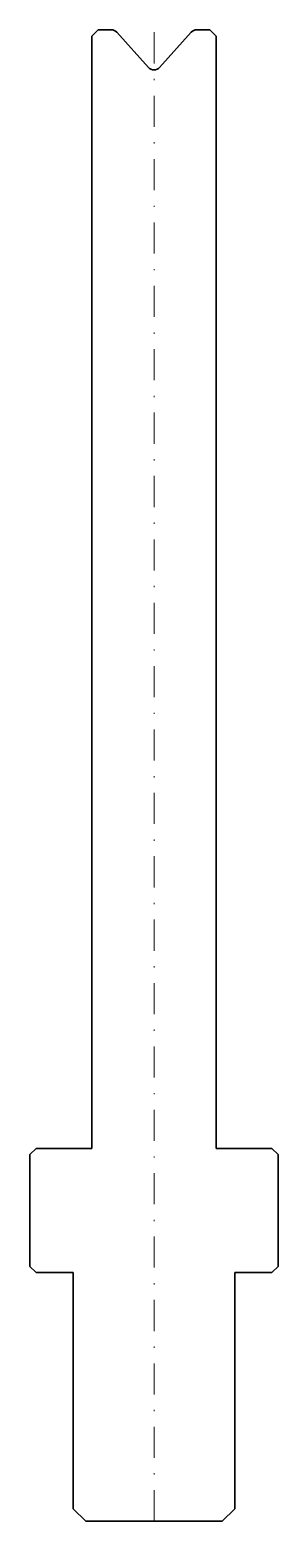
# Model space of a CAD drawing. Header units: millimetres. Extents: x -10 to 10, y -120 to 0.
import ezdxf

# ---------------------------------------------------------------- set-up
doc = ezdxf.new("R2010")
doc.units = ezdxf.units.MM
doc.header["$LTSCALE"] = 5
doc.linetypes.add('AUSGEZOGEN', pattern=[0])
doc.linetypes.add('DASHDOT', pattern=[1, 0.5, -0.25, 0, -0.25])
doc.layers.add('2', color=7, linetype='Continuous')

msp = doc.modelspace()

# ---------------------------------------------------------------- linework, layer by layer
at = {"layer": '2', "color": 7, "linetype": 'DASHDOT', "lineweight": 18}
msp.add_line((0, -120), (0, 0), dxfattribs=at)
at = {"layer": '2', "color": 7, "linetype": 'AUSGEZOGEN', "lineweight": 35}
for p, q in [((-4.5, 0), (-5, -0.5)), ((-5, -0.5), (-5, -90)), ((-3.45, 0), (-4.5, 0)), ((-0.45, -3.04), (-3, -0.2)), ((3, -0.2), (0.45, -3.04)), ((4.5, 0), (3.45, 0)), ((5, -0.5), (4.5, 0)), ((5, -90), (5, -0.5)), ((-9.5, -90), (-10, -90.5)), ((-10, -90.5), (-10, -99.5)), ((-5, -90), (-9.5, -90)), ((9.5, -90), (5, -90)), ((10, -90.5), (9.5, -90)), ((10, -99.5), (10, -90.5)), ((-10, -99.5), (-9.5, -100)), ((9.5, -100), (10, -99.5)), ((-9.5, -100), (-6.5, -100)), ((-6.5, -100), (-6.5, -119)), ((6.5, -119), (6.5, -100)), ((6.5, -100), (9.5, -100)), ((-6.5, -119), (-5.5, -120)), ((5.5, -120), (6.5, -119)), ((-5.5, -120), (5.5, -120))]:
    msp.add_line(p, q, dxfattribs=at)
for centre, start, end in [((-3.45, -0.6), 42, 90), ((3.45, -0.6), 90, 138), ((0, -2.63), 222, 318)]:
    msp.add_arc(centre, 0.6, start, end, dxfattribs=at)

doc.saveas('drawing.dxf')
